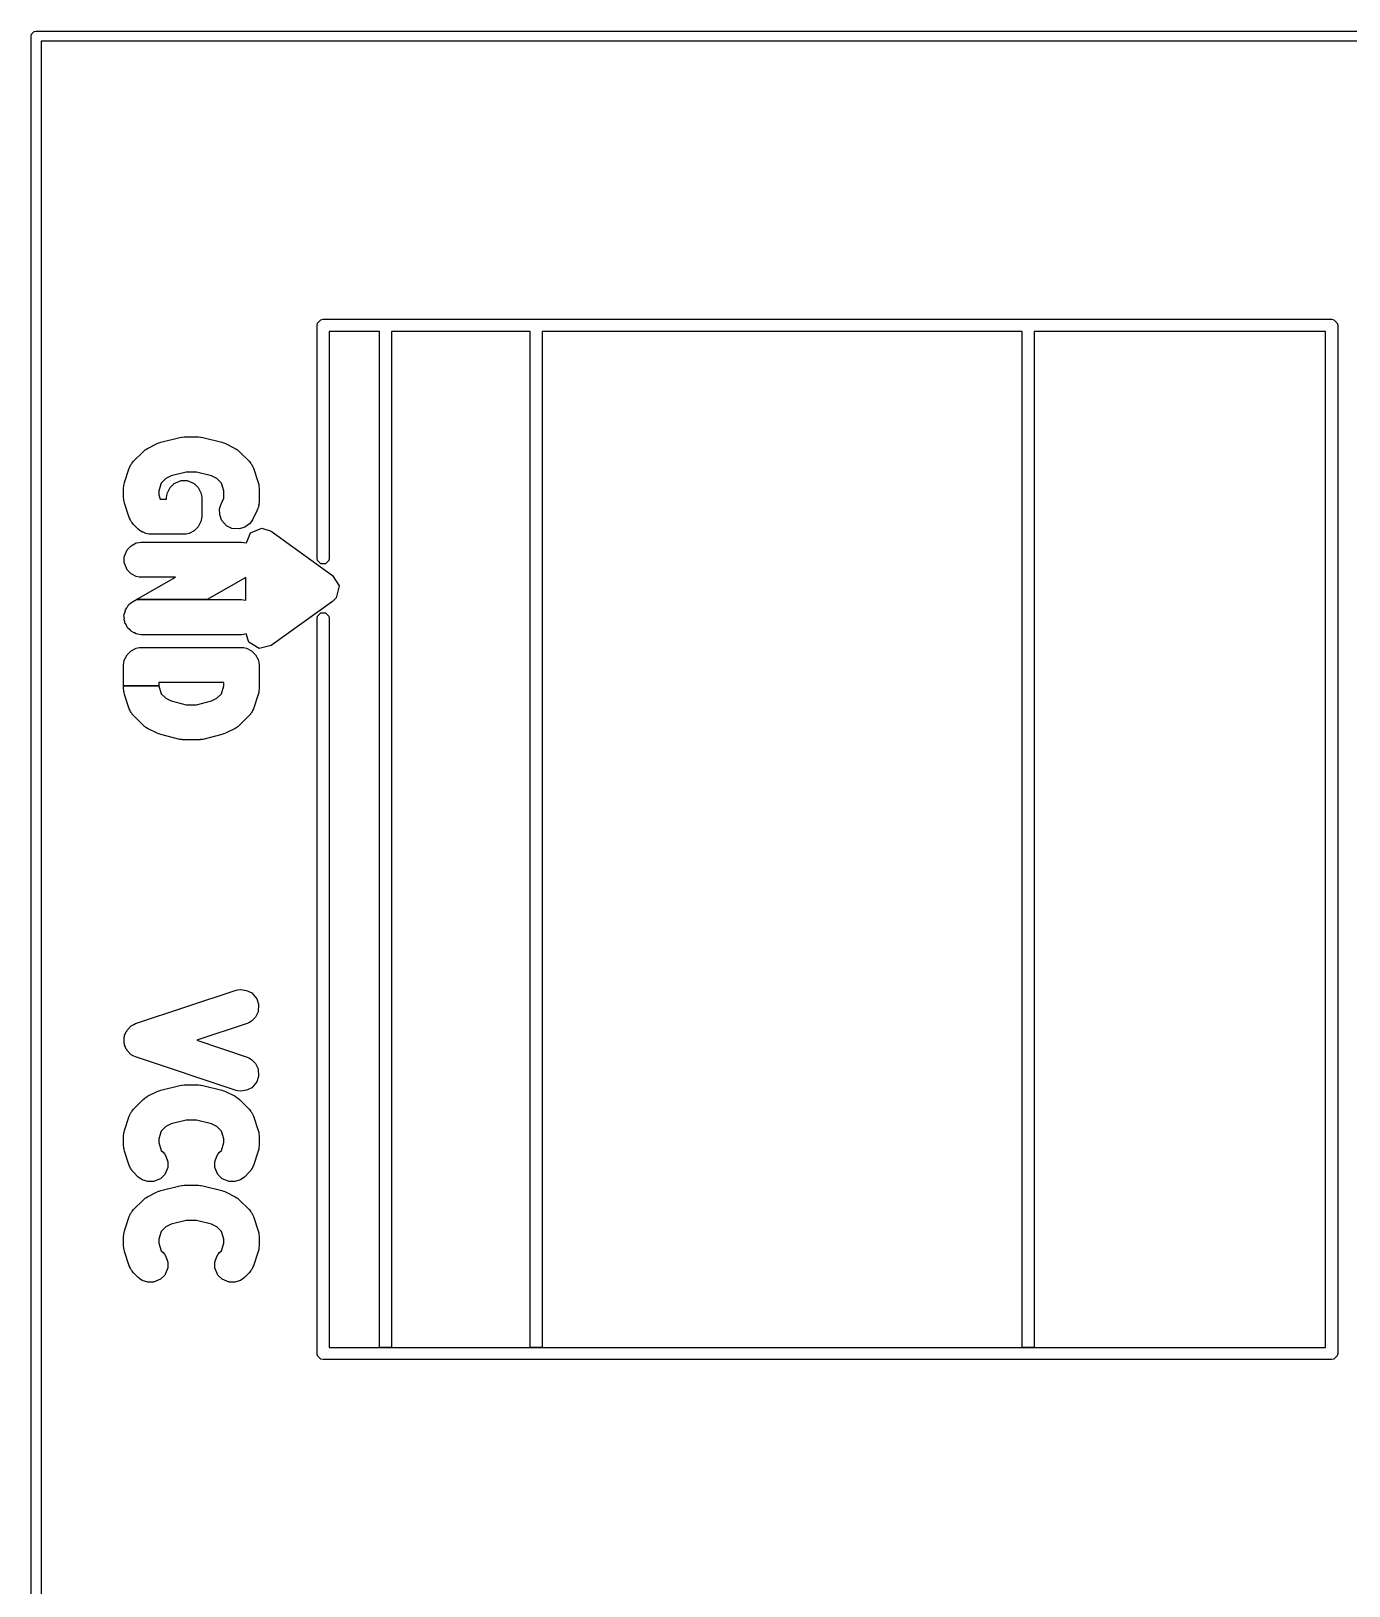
# Model space of a CAD drawing. Header units: millimetres. Extents: x 102.9 to 147, y -135 to -49.9.
# Drawn here: x 102.95 to 116.07, y -65.43 to -49.95 of the extents above; entities that cross this region are included whole.
import ezdxf

# ---------------------------------------------------------------- set-up
doc = ezdxf.new("R2010")
doc.units = ezdxf.units.MM
doc.layers.add('F.Silkscreen', color=41, linetype='CONTINUOUS', true_color=0xf2eda1)

msp = doc.modelspace()

# ---------------------------------------------------------------- linework, layer by layer
at = {"layer": 'F.Silkscreen', "linetype": 'CONTINUOUS'}
for p, q in [((102.95, -50), (102.953806, -49.980866)), ((102.95, -135), (102.95, -50)), ((102.953806, -49.980866), (102.980866, -49.953806)), ((102.980866, -49.953806), (103, -49.95)), ((103, -49.95), (147, -49.95)), ((103.05, -50.05), (103.05, -134.95)), ((146.95, -50.05), (103.05, -50.05)), ((105.7975, -52.88), (105.802067, -52.857039)), ((105.7975, -55.2), (105.7975, -52.88)), ((105.802067, -52.857039), (105.834539, -52.824567)), ((105.834539, -52.824567), (105.8575, -52.82)), ((105.8575, -52.82), (115.8975, -52.82)), ((106.4175, -52.94), (105.9175, -52.94)), ((105.9175, -52.94), (105.9175, -55.2)), ((106.4175, -63.06), (106.4175, -52.94)), ((107.9175, -52.94), (106.5375, -52.94)), ((106.5375, -52.94), (106.5375, -63.06)), ((107.9175, -63.06), (107.9175, -52.94)), ((112.8175, -52.94), (108.0375, -52.94)), ((108.0375, -52.94), (108.0375, -63.06)), ((112.8175, -63.06), (112.8175, -52.94)), ((115.8375, -52.94), (112.9375, -52.94)), ((112.9375, -52.94), (112.9375, -63.06)), ((115.8375, -63.06), (115.8375, -52.94)), ((115.8975, -52.82), (115.920461, -52.824567)), ((115.920461, -52.824567), (115.952933, -52.857039)), ((115.952933, -52.857039), (115.9575, -52.88)), ((115.9575, -52.88), (115.9575, -63.12)), ((104.240832, -54.044511), (104.431308, -53.996892)), ((104.431308, -53.996892), (104.450697, -53.994024)), ((104.450697, -53.994024), (104.45249, -53.993936)), ((104.45249, -53.993936), (104.454249, -53.993587)), ((104.454249, -53.993587), (104.473752, -53.991667)), ((104.473752, -53.991667), (104.616609, -53.991667)), ((104.616609, -53.991667), (104.636114, -53.993588)), ((104.636114, -53.993588), (104.637866, -53.993936)), ((104.637866, -53.993936), (104.639663, -53.994024)), ((104.639663, -53.994024), (104.659053, -53.996892)), ((104.659053, -53.996892), (104.849529, -54.044511)), ((103.969056, -54.233399), (104.064294, -54.138161)), ((104.064294, -54.138161), (104.079445, -54.125727)), ((104.079445, -54.125727), (104.086493, -54.121017)), ((104.086493, -54.121017), (104.093189, -54.115821)), ((104.093189, -54.115821), (104.109776, -54.10538)), ((104.109776, -54.10538), (104.205014, -54.057761)), ((104.205014, -54.057761), (104.222239, -54.051168)), ((104.222239, -54.051168), (104.222381, -54.051102)), ((104.222381, -54.051102), (104.222878, -54.050924)), ((104.222878, -54.050924), (104.223313, -54.050758)), ((104.223313, -54.050758), (104.223446, -54.050721)), ((104.223446, -54.050721), (104.240832, -54.044511)), ((104.849529, -54.044511), (104.866901, -54.050717)), ((104.866901, -54.050717), (104.867042, -54.050756)), ((104.867042, -54.050756), (104.867501, -54.050931)), ((104.867501, -54.050931), (104.867989, -54.051106)), ((104.867989, -54.051106), (104.868127, -54.051171)), ((104.868127, -54.051171), (104.885347, -54.057761)), ((104.885347, -54.057761), (104.980585, -54.10538)), ((104.980585, -54.10538), (104.997176, -54.115824)), ((104.997176, -54.115824), (105.003874, -54.121022)), ((105.003874, -54.121022), (105.010912, -54.125725)), ((105.010912, -54.125725), (105.026067, -54.138161)), ((105.026067, -54.138161), (105.121305, -54.233399)), ((103.879161, -54.444659), (103.926781, -54.301802)), ((103.926781, -54.301802), (103.934772, -54.283903)), ((103.934772, -54.283903), (103.936632, -54.28064)), ((103.936632, -54.28064), (103.937803, -54.281308)), ((103.937803, -54.281308), (103.940356, -54.272893)), ((103.940356, -54.272893), (103.945072, -54.265833)), ((103.945072, -54.265833), (103.94927, -54.258471)), ((103.94927, -54.258471), (103.955673, -54.252404)), ((103.954548, -54.251652), (103.956636, -54.248529)), ((103.955673, -54.252404), (103.954548, -54.251652)), ((103.956636, -54.248529), (103.969056, -54.233399)), ((104.495295, -54.341667), (104.344355, -54.379401)), ((104.595066, -54.341667), (104.495295, -54.341667)), ((104.746005, -54.379401), (104.595066, -54.341667)), ((105.121305, -54.233399), (105.133738, -54.248548)), ((105.133738, -54.248548), (105.135825, -54.251671)), ((105.135825, -54.251671), (105.1347, -54.252422)), ((105.1347, -54.252422), (105.141098, -54.258482)), ((105.141098, -54.258482), (105.145297, -54.265849)), ((105.145297, -54.265849), (105.149998, -54.272884)), ((105.149998, -54.272884), (105.152554, -54.28131)), ((105.152554, -54.28131), (105.153729, -54.280641)), ((105.153729, -54.280641), (105.155589, -54.283904)), ((105.155589, -54.283904), (105.16358, -54.301803)), ((105.16358, -54.301803), (105.211199, -54.444659)), ((103.87018, -54.5), (103.8721, -54.480497)), ((103.87018, -54.595238), (103.87018, -54.5)), ((103.8721, -54.480497), (103.873754, -54.472174)), ((103.873754, -54.472174), (103.874815, -54.463769)), ((103.874815, -54.463769), (103.879161, -54.444659)), ((104.245753, -54.451675), (104.22018, -54.528397)), ((104.2917, -54.405728), (104.245753, -54.451675)), ((104.344355, -54.379401), (104.2917, -54.405728)), ((104.306382, -54.547028), (104.33375, -54.495826)), ((104.33375, -54.495826), (104.37434, -54.455236)), ((104.37434, -54.455236), (104.445051, -54.425947)), ((104.445051, -54.425947), (104.502453, -54.425947)), ((104.502453, -54.425947), (104.573164, -54.455236)), ((104.573164, -54.455236), (104.613754, -54.495826)), ((104.613754, -54.495826), (104.641122, -54.547028)), ((104.798657, -54.405727), (104.746005, -54.379401)), ((104.844606, -54.451676), (104.798657, -54.405727)), ((104.87018, -54.528397), (104.844606, -54.451676)), ((105.211199, -54.444659), (105.215546, -54.463777)), ((105.215546, -54.463777), (105.216605, -54.47218)), ((105.216605, -54.47218), (105.218258, -54.480489)), ((105.218258, -54.480489), (105.22018, -54.5)), ((105.22018, -54.5), (105.22018, -54.642857)), ((103.872101, -54.614742), (103.87018, -54.595238)), ((103.873753, -54.623053), (103.872101, -54.614742)), ((103.874815, -54.631468), (103.873753, -54.623053)), ((103.879161, -54.650579), (103.874815, -54.631468)), ((103.926781, -54.793436), (103.879161, -54.650579)), ((104.22018, -54.528397), (104.22018, -54.566839)), ((104.22018, -54.566839), (104.234805, -54.610714)), ((104.234805, -54.610714), (104.298752, -54.610714)), ((104.298752, -54.595238), (104.300673, -54.575729)), ((104.298752, -54.610714), (104.298752, -54.595238)), ((104.300673, -54.575729), (104.306382, -54.547028)), ((104.641122, -54.547028), (104.646831, -54.575729)), ((104.646831, -54.575729), (104.648752, -54.595238)), ((104.648752, -54.595238), (104.648752, -54.785714)), ((104.841036, -54.659833), (104.87018, -54.601545)), ((104.87018, -54.601545), (104.87018, -54.528397)), ((105.22018, -54.642857), (105.218257, -54.662371)), ((103.934779, -54.811347), (103.926781, -54.793436)), ((104.646831, -54.805223), (104.641122, -54.833924)), ((104.648752, -54.785714), (104.646831, -54.805223)), ((104.826301, -54.706366), (104.83403, -54.678142)), ((104.827881, -54.7644), (104.826301, -54.706366)), ((104.846033, -54.818857), (104.827881, -54.7644)), ((104.83403, -54.678142), (104.841036, -54.659833)), ((105.201705, -54.721119), (105.154086, -54.816357)), ((105.208714, -54.7028), (105.201705, -54.721119)), ((105.21255, -54.691062), (105.208402, -54.698819)), ((105.208402, -54.698819), (105.209706, -54.699176)), ((105.209706, -54.699176), (105.208714, -54.7028)), ((105.214199, -54.682767), (105.21255, -54.691062)), ((105.216439, -54.674591), (105.214199, -54.682767)), ((105.217524, -54.666055), (105.2162, -54.665791)), ((105.2162, -54.665791), (105.216439, -54.674591)), ((105.218257, -54.662371), (105.217524, -54.666055)), ((103.936639, -54.814609), (103.934779, -54.811347)), ((103.937808, -54.813941), (103.936639, -54.814609)), ((103.940359, -54.822349), (103.937808, -54.813941)), ((103.945068, -54.829397), (103.940359, -54.822349)), ((103.949268, -54.836764), (103.945068, -54.829397)), ((103.955664, -54.84282), (103.949268, -54.836764)), ((103.95454, -54.843572), (103.955664, -54.84282)), ((103.956628, -54.846696), (103.95454, -54.843572)), ((103.969056, -54.861839), (103.956628, -54.846696)), ((104.016675, -54.909458), (103.969056, -54.861839)), ((104.03183, -54.921895), (104.016675, -54.909458)), ((104.056161, -54.938152), (104.03183, -54.921895)), ((104.058295, -54.934957), (104.056161, -54.938152)), ((104.092209, -54.953084), (104.058295, -54.934957)), ((104.12091, -54.958793), (104.092209, -54.953084)), ((104.140419, -54.960714), (104.12091, -54.958793)), ((104.473752, -54.960714), (104.140419, -54.960714)), ((104.493261, -54.958793), (104.473752, -54.960714)), ((104.521962, -54.953084), (104.493261, -54.958793)), ((104.573164, -54.925716), (104.521962, -54.953084)), ((104.613754, -54.885126), (104.573164, -54.925716)), ((104.641122, -54.833924), (104.613754, -54.885126)), ((104.846034, -54.818858), (104.846033, -54.818857)), ((104.896181, -54.876678), (104.846034, -54.818858)), ((104.947523, -54.902349), (104.896181, -54.876678)), ((105.023866, -54.907775), (104.947523, -54.902349)), ((105.078323, -54.889623), (105.023866, -54.907775)), ((105.1257, -54.856066), (105.078323, -54.889623)), ((105.092955, -55.046829), (105.134363, -54.946863)), ((105.143642, -54.832948), (105.1257, -54.856066)), ((105.134363, -54.946863), (105.2475, -54.9)), ((105.154086, -54.816357), (105.143642, -54.832948)), ((105.2475, -54.9), (105.341101, -54.930235)), ((105.341101, -54.930235), (105.951101, -55.370235)), ((103.875889, -55.185585), (103.905178, -55.114874)), ((103.905178, -55.114874), (103.945768, -55.074284)), ((103.945768, -55.074284), (103.99697, -55.046916)), ((103.99697, -55.046916), (104.025671, -55.041207)), ((104.025671, -55.041207), (104.04518, -55.039286)), ((104.04518, -55.039286), (105.04518, -55.039286)), ((105.04518, -55.039286), (105.064689, -55.041207)), ((105.064689, -55.041207), (105.092955, -55.046829)), ((103.875889, -55.242987), (103.875889, -55.185585)), ((103.905178, -55.313698), (103.875889, -55.242987)), ((105.802067, -55.222961), (105.7975, -55.2)), ((105.834539, -55.255433), (105.802067, -55.222961)), ((105.880461, -55.255433), (105.834539, -55.255433)), ((105.912933, -55.222961), (105.880461, -55.255433)), ((105.9175, -55.2), (105.912933, -55.222961)), ((103.945768, -55.354288), (103.905178, -55.313698)), ((103.99697, -55.381656), (103.945768, -55.354288)), ((104.025671, -55.387365), (103.99697, -55.381656)), ((103.998708, -55.610714), (104.386207, -55.389286)), ((104.04518, -55.389286), (104.025671, -55.387365)), ((104.386207, -55.389286), (104.04518, -55.389286)), ((105.0875, -55.391659), (104.704154, -55.610714)), ((105.0875, -55.617172), (105.0875, -55.391659)), ((105.951101, -55.370235), (106.015443, -55.474428)), ((106.015443, -55.474428), (105.987265, -55.593601)), ((103.875889, -55.757013), (103.889491, -55.72417)), ((103.886698, -55.723409), (103.889409, -55.713472)), ((103.889491, -55.72417), (103.886698, -55.723409)), ((103.889409, -55.713472), (103.902659, -55.692375)), ((103.902659, -55.692375), (103.905173, -55.686307)), ((103.905173, -55.686307), (103.908664, -55.682814)), ((103.908664, -55.682814), (103.920285, -55.664314)), ((103.920285, -55.664314), (103.942372, -55.645118)), ((103.942372, -55.645118), (103.958356, -55.633772)), ((103.958356, -55.633772), (103.998708, -55.610714)), ((103.998708, -55.610714), (104.704154, -55.610714)), ((104.704154, -55.610714), (103.998708, -55.610714)), ((104.704154, -55.610714), (105.04518, -55.610714)), ((105.04518, -55.610714), (105.064689, -55.612635)), ((105.064689, -55.612635), (105.0875, -55.617172)), ((105.951101, -55.629765), (105.341101, -56.069765)), ((105.987265, -55.593601), (105.951101, -55.629765)), ((103.874302, -55.768861), (103.875889, -55.763041)), ((103.874302, -55.768863), (103.874302, -55.768861)), ((103.878784, -55.804114), (103.874302, -55.768863)), ((103.875889, -55.763041), (103.875889, -55.757013)), ((103.875889, -55.814415), (103.875889, -55.804114)), ((103.875889, -55.804114), (103.878784, -55.804114)), ((103.881956, -55.829063), (103.875889, -55.814415)), ((103.883956, -55.844788), (103.881956, -55.829063)), ((103.889066, -55.85373), (103.883956, -55.844788)), ((103.891578, -55.852294), (103.889066, -55.85373)), ((103.905178, -55.885126), (103.891578, -55.852294)), ((103.909443, -55.889391), (103.905178, -55.885126)), ((103.912434, -55.894625), (103.909443, -55.889391)), ((105.7975, -55.8), (105.802067, -55.777039)), ((105.7975, -63.12), (105.7975, -55.8)), ((105.802067, -55.777039), (105.834539, -55.744567)), ((105.834539, -55.744567), (105.880461, -55.744567)), ((105.880461, -55.744567), (105.912933, -55.777039)), ((105.912933, -55.777039), (105.9175, -55.8)), ((105.9175, -55.8), (105.9175, -63.06)), ((103.912434, -55.894626), (103.912434, -55.894625)), ((103.940531, -55.916384), (103.912434, -55.894626)), ((103.938484, -55.918432), (103.940531, -55.916384)), ((103.945768, -55.925716), (103.938484, -55.918432)), ((103.967759, -55.93747), (103.945768, -55.925716)), ((103.972947, -55.941488), (103.967759, -55.93747)), ((103.9777, -55.942784), (103.972947, -55.941488)), ((103.99697, -55.953084), (103.9777, -55.942784)), ((104.025671, -55.958793), (103.99697, -55.953084)), ((104.04518, -55.960714), (104.025671, -55.958793)), ((105.04518, -55.960714), (104.04518, -55.960714)), ((105.064689, -55.958793), (105.04518, -55.960714)), ((105.091826, -55.953394), (105.064689, -55.958793)), ((105.117735, -56.033601), (105.091826, -55.953394)), ((105.221928, -56.097943), (105.117735, -56.033601)), ((103.87781, -56.213695), (103.905178, -56.162493)), ((103.905178, -56.162493), (103.945768, -56.121903)), ((103.945768, -56.121903), (103.99697, -56.094535)), ((103.99697, -56.094535), (104.025671, -56.088826)), ((104.025671, -56.088826), (104.04518, -56.086905)), ((104.04518, -56.086905), (105.04518, -56.086905)), ((105.04518, -56.086905), (105.064689, -56.088826)), ((105.064689, -56.088826), (105.09339, -56.094535)), ((105.09339, -56.094535), (105.144592, -56.121903)), ((105.144592, -56.121903), (105.185182, -56.162493)), ((105.185182, -56.162493), (105.21255, -56.213695)), ((105.341101, -56.069765), (105.221928, -56.097943)), ((103.87018, -56.261905), (103.872101, -56.242396)), ((103.87018, -56.471601), (103.87018, -56.261905)), ((103.872101, -56.242396), (103.87781, -56.213695)), ((105.21255, -56.213695), (105.218259, -56.242396)), ((105.218259, -56.242396), (105.22018, -56.261905)), ((105.22018, -56.261905), (105.22018, -56.5)), ((103.87018, -56.5), (103.87018, -56.471601)), ((103.87018, -56.471601), (104.22018, -56.471601)), ((104.22018, -56.471601), (103.87018, -56.471601)), ((103.872101, -56.519504), (103.87018, -56.5)), ((104.87018, -56.436905), (104.22018, -56.436905)), ((104.22018, -56.436905), (104.22018, -56.471601)), ((104.22018, -56.471601), (104.245753, -56.548322)), ((104.844606, -56.548323), (104.87018, -56.471603)), ((104.87018, -56.471603), (104.87018, -56.436905)), ((105.22018, -56.5), (105.218258, -56.519512)), ((103.873753, -56.527815), (103.872101, -56.519504)), ((103.874815, -56.53623), (103.873753, -56.527815)), ((103.879161, -56.555341), (103.874815, -56.53623)), ((103.926781, -56.698198), (103.879161, -56.555341)), ((104.245753, -56.548322), (104.291701, -56.59427)), ((104.291701, -56.59427), (104.344355, -56.620597)), ((104.344355, -56.620597), (104.495296, -56.658333)), ((104.495296, -56.658333), (104.595065, -56.658333)), ((104.595065, -56.658333), (104.746005, -56.620597)), ((104.746005, -56.620597), (104.798659, -56.59427)), ((104.798659, -56.59427), (104.844606, -56.548323)), ((105.211199, -56.555341), (105.16358, -56.698197)), ((105.215546, -56.536222), (105.211199, -56.555341)), ((105.216604, -56.527823), (105.215546, -56.536222)), ((105.218258, -56.519512), (105.216604, -56.527823)), ((103.934779, -56.716109), (103.926781, -56.698198)), ((103.936639, -56.719371), (103.934779, -56.716109)), ((103.937808, -56.718703), (103.936639, -56.719371)), ((103.940359, -56.727111), (103.937808, -56.718703)), ((103.945068, -56.734159), (103.940359, -56.727111)), ((103.949268, -56.741526), (103.945068, -56.734159)), ((103.955664, -56.747582), (103.949268, -56.741526)), ((103.95454, -56.748334), (103.955664, -56.747582)), ((103.956628, -56.751458), (103.95454, -56.748334)), ((103.969056, -56.766601), (103.956628, -56.751458)), ((104.064294, -56.861839), (103.969056, -56.766601)), ((105.121305, -56.766601), (105.026067, -56.861839)), ((105.133746, -56.75144), (105.121305, -56.766601)), ((105.135833, -56.748316), (105.133746, -56.75144)), ((105.1411, -56.741514), (105.134708, -56.747565)), ((105.134708, -56.747565), (105.135833, -56.748316)), ((105.145291, -56.734159), (105.1411, -56.741514)), ((105.149996, -56.72712), (105.145291, -56.734159)), ((105.152549, -56.718701), (105.149996, -56.72712)), ((105.153722, -56.71937), (105.152549, -56.718701)), ((105.155582, -56.716108), (105.153722, -56.71937)), ((105.16358, -56.698197), (105.155582, -56.716108)), ((104.079451, -56.874277), (104.064294, -56.861839)), ((104.086494, -56.878982), (104.079451, -56.874277)), ((104.093184, -56.884175), (104.086494, -56.878982)), ((104.109776, -56.89462), (104.093184, -56.884175)), ((104.205014, -56.942239), (104.109776, -56.89462)), ((104.222235, -56.948828), (104.205014, -56.942239)), ((104.222372, -56.948893), (104.222235, -56.948828)), ((104.222856, -56.949066), (104.222372, -56.948893)), ((104.223324, -56.949245), (104.222856, -56.949066)), ((104.223465, -56.949283), (104.223324, -56.949245)), ((104.240832, -56.955489), (104.223465, -56.949283)), ((104.431308, -57.003108), (104.240832, -56.955489)), ((104.849529, -56.955489), (104.659053, -57.003108)), ((104.866889, -56.949285), (104.849529, -56.955489)), ((104.86703, -56.949247), (104.866889, -56.949285)), ((104.867494, -56.949069), (104.86703, -56.949247)), ((104.867999, -56.948889), (104.867494, -56.949069)), ((104.86814, -56.948822), (104.867999, -56.948889)), ((104.885347, -56.942239), (104.86814, -56.948822)), ((104.980585, -56.89462), (104.885347, -56.942239)), ((104.997181, -56.884172), (104.980585, -56.89462)), ((105.003866, -56.878982), (104.997181, -56.884172)), ((105.010907, -56.874279), (105.003866, -56.878982)), ((105.026067, -56.861839), (105.010907, -56.874279)), ((104.450708, -57.005976), (104.431308, -57.003108)), ((104.452487, -57.006062), (104.450708, -57.005976)), ((104.454239, -57.006411), (104.452487, -57.006062)), ((104.473752, -57.008333), (104.454239, -57.006411)), ((104.616609, -57.008333), (104.473752, -57.008333)), ((104.636124, -57.00641), (104.616609, -57.008333)), ((104.637869, -57.006062), (104.636124, -57.00641)), ((104.639652, -57.005976), (104.637869, -57.006062)), ((104.659053, -57.003108), (104.639652, -57.005976)), ((103.98984, -59.833981), (104.98984, -59.500648)), ((104.98984, -59.500648), (105.008956, -59.496301)), ((105.008956, -59.496301), (105.037989, -59.492641)), ((105.037989, -59.492641), (105.095217, -59.502413)), ((105.095217, -59.502413), (105.14656, -59.528084)), ((105.14656, -59.528084), (105.196707, -59.585903)), ((105.196707, -59.585903), (105.196708, -59.585905)), ((105.196708, -59.585905), (105.21486, -59.640362)), ((105.209433, -59.716707), (105.183761, -59.768049)), ((105.21486, -59.640362), (105.209433, -59.716706)), ((105.209433, -59.716706), (105.209433, -59.716707)), ((103.888381, -59.935052), (103.893654, -59.919235)), ((103.893654, -59.919235), (103.906259, -59.904698)), ((103.904097, -59.903617), (103.906604, -59.898605)), ((103.906259, -59.904698), (103.904097, -59.903617)), ((103.906604, -59.898605), (103.946517, -59.856465)), ((103.946517, -59.856465), (103.97194, -59.841973)), ((103.97194, -59.841973), (103.98984, -59.833981)), ((105.10052, -59.832686), (104.598577, -60)), ((105.118421, -59.824694), (105.10052, -59.832686)), ((105.143843, -59.810202), (105.118421, -59.824694)), ((105.183761, -59.768049), (105.143843, -59.810202)), ((103.875501, -59.973693), (103.877273, -59.968377)), ((103.87737, -60), (103.875501, -59.973693)), ((103.875501, -60.026307), (103.87737, -60)), ((103.877273, -60.031623), (103.875501, -60.026307)), ((103.877273, -59.968377), (103.879562, -59.96914)), ((103.879562, -60.030859), (103.877273, -60.031623)), ((103.879562, -59.96914), (103.880925, -59.949966)), ((103.880925, -60.050036), (103.879562, -60.030859)), ((103.880925, -59.949966), (103.888381, -59.935052)), ((103.888381, -60.064948), (103.880925, -60.050036)), ((103.893653, -60.080764), (103.888381, -60.064948)), ((104.598577, -60), (105.10052, -60.167314)), ((103.906254, -60.095293), (103.893653, -60.080764)), ((103.904094, -60.096374), (103.906254, -60.095293)), ((103.906601, -60.101387), (103.904094, -60.096374)), ((103.946517, -60.143535), (103.906601, -60.101387)), ((103.97194, -60.158027), (103.946517, -60.143535)), ((103.98984, -60.166019), (103.97194, -60.158027)), ((104.98984, -60.499352), (103.98984, -60.166019)), ((105.10052, -60.167314), (105.118421, -60.175306)), ((105.118421, -60.175306), (105.143843, -60.189798)), ((105.143843, -60.189798), (105.183761, -60.231951)), ((105.183761, -60.231951), (105.209433, -60.283293)), ((105.21486, -60.359638), (105.196708, -60.414095)), ((105.209433, -60.283293), (105.21486, -60.359637)), ((105.21486, -60.359637), (105.21486, -60.359638)), ((104.109776, -60.557761), (104.205014, -60.510142)), ((104.205014, -60.510142), (104.222239, -60.503549)), ((104.222239, -60.503549), (104.222381, -60.503483)), ((104.222381, -60.503483), (104.222878, -60.503305)), ((104.222878, -60.503305), (104.223313, -60.503139)), ((104.223313, -60.503139), (104.223446, -60.503102)), ((104.223446, -60.503102), (104.240832, -60.496892)), ((104.240832, -60.496892), (104.431308, -60.449273)), ((104.431308, -60.449273), (104.450697, -60.446405)), ((104.450697, -60.446405), (104.45249, -60.446317)), ((104.45249, -60.446317), (104.454249, -60.445968)), ((104.454249, -60.445968), (104.473752, -60.444048)), ((104.473752, -60.444048), (104.616609, -60.444048)), ((104.616609, -60.444048), (104.636114, -60.445969)), ((104.636114, -60.445969), (104.637866, -60.446317)), ((104.637866, -60.446317), (104.639663, -60.446405)), ((104.639663, -60.446405), (104.659053, -60.449273)), ((104.659053, -60.449273), (104.849529, -60.496892)), ((104.849529, -60.496892), (104.866901, -60.503098)), ((104.866901, -60.503098), (104.867042, -60.503137)), ((104.867042, -60.503137), (104.867501, -60.503312)), ((104.867501, -60.503312), (104.867989, -60.503487)), ((104.867989, -60.503487), (104.868127, -60.503552)), ((104.868127, -60.503552), (104.885347, -60.510142)), ((104.885347, -60.510142), (104.980585, -60.557761)), ((105.008956, -60.503699), (104.98984, -60.499352)), ((105.037989, -60.507359), (105.008956, -60.503699)), ((105.095217, -60.497587), (105.037989, -60.507359)), ((105.14656, -60.471916), (105.095217, -60.497587)), ((105.146561, -60.471915), (105.14656, -60.471916)), ((105.196708, -60.414095), (105.146561, -60.471915)), ((103.956636, -60.70091), (103.969056, -60.68578)), ((103.969056, -60.68578), (104.064294, -60.590542)), ((104.064294, -60.590542), (104.079445, -60.578108)), ((104.079445, -60.578108), (104.086493, -60.573398)), ((104.086493, -60.573398), (104.093189, -60.568202)), ((104.093189, -60.568202), (104.109776, -60.557761)), ((104.980585, -60.557761), (104.997176, -60.568205)), ((104.997176, -60.568205), (105.003874, -60.573403)), ((105.003874, -60.573403), (105.010912, -60.578106)), ((105.010912, -60.578106), (105.026067, -60.590542)), ((105.026067, -60.590542), (105.121305, -60.68578)), ((105.121305, -60.68578), (105.133738, -60.700929)), ((103.879161, -60.89704), (103.926781, -60.754183)), ((103.926781, -60.754183), (103.934772, -60.736284)), ((103.934772, -60.736284), (103.936632, -60.733021)), ((103.936632, -60.733021), (103.937803, -60.733689)), ((103.937803, -60.733689), (103.940356, -60.725274)), ((103.940356, -60.725274), (103.945072, -60.718214)), ((103.945072, -60.718214), (103.94927, -60.710852)), ((103.94927, -60.710852), (103.955673, -60.704785)), ((103.954548, -60.704033), (103.956636, -60.70091)), ((103.955673, -60.704785), (103.954548, -60.704033)), ((104.344355, -60.831782), (104.2917, -60.858109)), ((104.495295, -60.794048), (104.344355, -60.831782)), ((104.595066, -60.794048), (104.495295, -60.794048)), ((104.746005, -60.831782), (104.595066, -60.794048)), ((104.798657, -60.858108), (104.746005, -60.831782)), ((105.133738, -60.700929), (105.135825, -60.704052)), ((105.135825, -60.704052), (105.1347, -60.704803)), ((105.1347, -60.704803), (105.141098, -60.710863)), ((105.141098, -60.710863), (105.145297, -60.71823)), ((105.145297, -60.71823), (105.149998, -60.725265)), ((105.149998, -60.725265), (105.152554, -60.733691)), ((105.152554, -60.733691), (105.153729, -60.733022)), ((105.153729, -60.733022), (105.155589, -60.736285)), ((105.155589, -60.736285), (105.16358, -60.754184)), ((105.16358, -60.754184), (105.211199, -60.89704)), ((103.87018, -60.952381), (103.8721, -60.932878)), ((103.87018, -61.047619), (103.87018, -60.952381)), ((103.8721, -60.932878), (103.873754, -60.924555)), ((103.873754, -60.924555), (103.874815, -60.91615)), ((103.874815, -60.91615), (103.879161, -60.89704)), ((104.245753, -60.904056), (104.22018, -60.980778)), ((104.22018, -60.980778), (104.22018, -61.01922)), ((104.2917, -60.858109), (104.245753, -60.904056)), ((104.844606, -60.904057), (104.798657, -60.858108)), ((104.87018, -60.980778), (104.844606, -60.904057)), ((104.87018, -61.019222), (104.87018, -60.980778)), ((105.211199, -60.89704), (105.215546, -60.916158)), ((105.215546, -60.916158), (105.216605, -60.924561)), ((105.216605, -60.924561), (105.218258, -60.93287)), ((105.218258, -60.93287), (105.22018, -60.952381)), ((105.22018, -60.952381), (105.22018, -61.047619)), ((103.872101, -61.067123), (103.87018, -61.047619)), ((103.873753, -61.075434), (103.872101, -61.067123)), ((103.874815, -61.083849), (103.873753, -61.075434)), ((103.879161, -61.10296), (103.874815, -61.083849)), ((103.926781, -61.245817), (103.879161, -61.10296)), ((104.22018, -61.01922), (104.245753, -61.095941)), ((104.245753, -61.095941), (104.264163, -61.114351)), ((104.264163, -61.114351), (104.2766, -61.129506)), ((104.2766, -61.129506), (104.292857, -61.153837)), ((104.292857, -61.153837), (104.309709, -61.209393)), ((104.780651, -61.209394), (104.797504, -61.153837)), ((104.797504, -61.153837), (104.813762, -61.129505)), ((104.813762, -61.129505), (104.826198, -61.114351)), ((104.826198, -61.114351), (104.844606, -61.095942)), ((104.844606, -61.095942), (104.87018, -61.019222)), ((105.211199, -61.10296), (105.16358, -61.245816)), ((105.215546, -61.083841), (105.211199, -61.10296)), ((105.216604, -61.075442), (105.215546, -61.083841)), ((105.218258, -61.067131), (105.216604, -61.075442)), ((105.22018, -61.047619), (105.218258, -61.067131)), ((103.934779, -61.263728), (103.926781, -61.245817)), ((103.936639, -61.26699), (103.934779, -61.263728)), ((103.937808, -61.266322), (103.936639, -61.26699)), ((103.940359, -61.27473), (103.937808, -61.266322)), ((103.945068, -61.281778), (103.940359, -61.27473)), ((103.949268, -61.289145), (103.945068, -61.281778)), ((103.955664, -61.295201), (103.949268, -61.289145)), ((103.95454, -61.295953), (103.955664, -61.295201)), ((103.956628, -61.299077), (103.95454, -61.295953)), ((103.969056, -61.31422), (103.956628, -61.299077)), ((104.309709, -61.266796), (104.28042, -61.337507)), ((104.309709, -61.209393), (104.309709, -61.266796)), ((104.780651, -61.266796), (104.780651, -61.209394)), ((104.80994, -61.337507), (104.780651, -61.266796)), ((105.133746, -61.299059), (105.121305, -61.31422)), ((105.135833, -61.295935), (105.133746, -61.299059)), ((105.1411, -61.289132), (105.134708, -61.295183)), ((105.134708, -61.295183), (105.135833, -61.295935)), ((105.145288, -61.281782), (105.1411, -61.289132)), ((105.149995, -61.27474), (105.145288, -61.281782)), ((105.152549, -61.266319), (105.149995, -61.27474)), ((105.153723, -61.266988), (105.152549, -61.266319)), ((105.155584, -61.263724), (105.153723, -61.266988)), ((105.16358, -61.245816), (105.155584, -61.263724)), ((104.016675, -61.361839), (103.969056, -61.31422)), ((104.03183, -61.374276), (104.016675, -61.361839)), ((104.056161, -61.390533), (104.03183, -61.374276)), ((104.111717, -61.407385), (104.056161, -61.390533)), ((104.16912, -61.407385), (104.111717, -61.407385)), ((104.239831, -61.378096), (104.16912, -61.407385)), ((104.28042, -61.337507), (104.239831, -61.378096)), ((104.240832, -61.496892), (104.431308, -61.449273)), ((104.431308, -61.449273), (104.450697, -61.446405)), ((104.450697, -61.446405), (104.45249, -61.446317)), ((104.45249, -61.446317), (104.454249, -61.445968)), ((104.454249, -61.445968), (104.473752, -61.444048)), ((104.473752, -61.444048), (104.616609, -61.444048)), ((104.616609, -61.444048), (104.636114, -61.445969)), ((104.636114, -61.445969), (104.637866, -61.446317)), ((104.637866, -61.446317), (104.639663, -61.446405)), ((104.639663, -61.446405), (104.659053, -61.449273)), ((104.659053, -61.449273), (104.849529, -61.496892)), ((104.85053, -61.378097), (104.80994, -61.337507)), ((104.921241, -61.407386), (104.85053, -61.378097)), ((104.978643, -61.407386), (104.921241, -61.407386)), ((105.0342, -61.390533), (104.978643, -61.407386)), ((105.058532, -61.374275), (105.0342, -61.390533)), ((105.073686, -61.361839), (105.058532, -61.374275)), ((105.121305, -61.31422), (105.073686, -61.361839)), ((103.969056, -61.68578), (104.064294, -61.590542)), ((104.064294, -61.590542), (104.079445, -61.578108)), ((104.079445, -61.578108), (104.086493, -61.573398)), ((104.086493, -61.573398), (104.093189, -61.568202)), ((104.093189, -61.568202), (104.109776, -61.557761)), ((104.109776, -61.557761), (104.205014, -61.510142)), ((104.205014, -61.510142), (104.222239, -61.503549)), ((104.222239, -61.503549), (104.222381, -61.503483)), ((104.222381, -61.503483), (104.222878, -61.503305)), ((104.222878, -61.503305), (104.223313, -61.503139)), ((104.223313, -61.503139), (104.223446, -61.503102)), ((104.223446, -61.503102), (104.240832, -61.496892)), ((104.849529, -61.496892), (104.866901, -61.503098)), ((104.866901, -61.503098), (104.867042, -61.503137)), ((104.867042, -61.503137), (104.867501, -61.503312)), ((104.867501, -61.503312), (104.867989, -61.503487)), ((104.867989, -61.503487), (104.868127, -61.503552)), ((104.868127, -61.503552), (104.885347, -61.510142)), ((104.885347, -61.510142), (104.980585, -61.557761)), ((104.980585, -61.557761), (104.997176, -61.568205)), ((104.997176, -61.568205), (105.003874, -61.573403)), ((105.003874, -61.573403), (105.010912, -61.578106)), ((105.010912, -61.578106), (105.026067, -61.590542)), ((105.026067, -61.590542), (105.121305, -61.68578)), ((103.879161, -61.89704), (103.926781, -61.754183)), ((103.926781, -61.754183), (103.934772, -61.736284)), ((103.934772, -61.736284), (103.936632, -61.733021)), ((103.936632, -61.733021), (103.937803, -61.733689)), ((103.937803, -61.733689), (103.940356, -61.725274)), ((103.940356, -61.725274), (103.945072, -61.718214)), ((103.945072, -61.718214), (103.94927, -61.710852)), ((103.94927, -61.710852), (103.955673, -61.704785)), ((103.954548, -61.704033), (103.956636, -61.70091)), ((103.955673, -61.704785), (103.954548, -61.704033)), ((103.956636, -61.70091), (103.969056, -61.68578)), ((105.121305, -61.68578), (105.133738, -61.700929)), ((105.133738, -61.700929), (105.135825, -61.704052)), ((105.135825, -61.704052), (105.1347, -61.704803)), ((105.1347, -61.704803), (105.141098, -61.710863)), ((105.141098, -61.710863), (105.145297, -61.71823)), ((105.145297, -61.71823), (105.149998, -61.725265)), ((105.149998, -61.725265), (105.152554, -61.733691)), ((105.152554, -61.733691), (105.153729, -61.733022)), ((105.153729, -61.733022), (105.155589, -61.736285)), ((105.155589, -61.736285), (105.16358, -61.754184)), ((105.16358, -61.754184), (105.211199, -61.89704)), ((103.8721, -61.932878), (103.873754, -61.924555)), ((103.873754, -61.924555), (103.874815, -61.91615)), ((103.874815, -61.91615), (103.879161, -61.89704)), ((104.245753, -61.904056), (104.22018, -61.980778)), ((104.2917, -61.858109), (104.245753, -61.904056)), ((104.344355, -61.831782), (104.2917, -61.858109)), ((104.495295, -61.794048), (104.344355, -61.831782)), ((104.595066, -61.794048), (104.495295, -61.794048)), ((104.746005, -61.831782), (104.595066, -61.794048)), ((104.798657, -61.858108), (104.746005, -61.831782)), ((104.844606, -61.904057), (104.798657, -61.858108)), ((104.87018, -61.980778), (104.844606, -61.904057)), ((105.211199, -61.89704), (105.215546, -61.916158)), ((105.215546, -61.916158), (105.216605, -61.924561)), ((105.216605, -61.924561), (105.218258, -61.93287)), ((103.87018, -61.952381), (103.8721, -61.932878)), ((103.87018, -62.047619), (103.87018, -61.952381)), ((103.872101, -62.067123), (103.87018, -62.047619)), ((103.873753, -62.075434), (103.872101, -62.067123)), ((103.874815, -62.083849), (103.873753, -62.075434)), ((103.879161, -62.10296), (103.874815, -62.083849)), ((104.22018, -61.980778), (104.22018, -62.01922)), ((104.22018, -62.01922), (104.245753, -62.095941)), ((104.844606, -62.095942), (104.87018, -62.019222)), ((104.87018, -62.019222), (104.87018, -61.980778)), ((105.215546, -62.083841), (105.211199, -62.10296)), ((105.216604, -62.075442), (105.215546, -62.083841)), ((105.218258, -62.067131), (105.216604, -62.075442)), ((105.218258, -61.93287), (105.22018, -61.952381)), ((105.22018, -62.047619), (105.218258, -62.067131)), ((105.22018, -61.952381), (105.22018, -62.047619)), ((103.926781, -62.245817), (103.879161, -62.10296)), ((104.245753, -62.095941), (104.264163, -62.114351)), ((104.264163, -62.114351), (104.2766, -62.129506)), ((104.2766, -62.129506), (104.292857, -62.153837)), ((104.292857, -62.153837), (104.309709, -62.209393)), ((104.309709, -62.209393), (104.309709, -62.266796)), ((104.780651, -62.209394), (104.797504, -62.153837)), ((104.780651, -62.266796), (104.780651, -62.209394)), ((104.797504, -62.153837), (104.813762, -62.129505)), ((104.813762, -62.129505), (104.826198, -62.114351)), ((104.826198, -62.114351), (104.844606, -62.095942)), ((105.211199, -62.10296), (105.16358, -62.245816)), ((103.934779, -62.263728), (103.926781, -62.245817)), ((103.936639, -62.26699), (103.934779, -62.263728)), ((103.937808, -62.266322), (103.936639, -62.26699)), ((103.940359, -62.27473), (103.937808, -62.266322)), ((103.945068, -62.281778), (103.940359, -62.27473)), ((103.949268, -62.289145), (103.945068, -62.281778)), ((103.955664, -62.295201), (103.949268, -62.289145)), ((103.95454, -62.295953), (103.955664, -62.295201)), ((103.956628, -62.299077), (103.95454, -62.295953)), ((103.969056, -62.31422), (103.956628, -62.299077)), ((104.016675, -62.361839), (103.969056, -62.31422)), ((104.03183, -62.374276), (104.016675, -62.361839)), ((104.056161, -62.390533), (104.03183, -62.374276)), ((104.111717, -62.407385), (104.056161, -62.390533)), ((104.239831, -62.378096), (104.16912, -62.407385)), ((104.28042, -62.337507), (104.239831, -62.378096)), ((104.309709, -62.266796), (104.28042, -62.337507)), ((104.80994, -62.337507), (104.780651, -62.266796)), ((104.85053, -62.378097), (104.80994, -62.337507)), ((104.921241, -62.407386), (104.85053, -62.378097)), ((105.0342, -62.390533), (104.978643, -62.407386)), ((105.058532, -62.374275), (105.0342, -62.390533)), ((105.073686, -62.361839), (105.058532, -62.374275)), ((105.121305, -62.31422), (105.073686, -62.361839)), ((105.133746, -62.299059), (105.121305, -62.31422)), ((105.135833, -62.295935), (105.133746, -62.299059)), ((105.1411, -62.289132), (105.134708, -62.295183)), ((105.134708, -62.295183), (105.135833, -62.295935)), ((105.145288, -62.281782), (105.1411, -62.289132)), ((105.149995, -62.27474), (105.145288, -62.281782)), ((105.152549, -62.266319), (105.149995, -62.27474)), ((105.153723, -62.266988), (105.152549, -62.266319)), ((105.155584, -62.263724), (105.153723, -62.266988)), ((105.16358, -62.245816), (105.155584, -62.263724)), ((104.16912, -62.407385), (104.111717, -62.407385)), ((104.978643, -62.407386), (104.921241, -62.407386)), ((105.802067, -63.142961), (105.7975, -63.12)), ((105.834539, -63.175433), (105.802067, -63.142961)), ((105.9175, -63.06), (106.4175, -63.06)), ((106.4175, -63.06), (106.5375, -63.06)), ((106.5375, -63.06), (106.4175, -63.06)), ((106.5375, -63.06), (107.9175, -63.06)), ((107.9175, -63.06), (108.0375, -63.06)), ((108.0375, -63.06), (107.9175, -63.06)), ((108.0375, -63.06), (112.8175, -63.06)), ((112.8175, -63.06), (112.9375, -63.06)), ((112.9375, -63.06), (112.8175, -63.06)), ((112.9375, -63.06), (115.8375, -63.06)), ((115.952933, -63.142961), (115.920461, -63.175433)), ((115.9575, -63.12), (115.952933, -63.142961)), ((105.8575, -63.18), (105.834539, -63.175433)), ((115.8975, -63.18), (105.8575, -63.18)), ((115.920461, -63.175433), (115.8975, -63.18))]:
    msp.add_line(p, q, dxfattribs=at)

doc.saveas('drawing.dxf')
